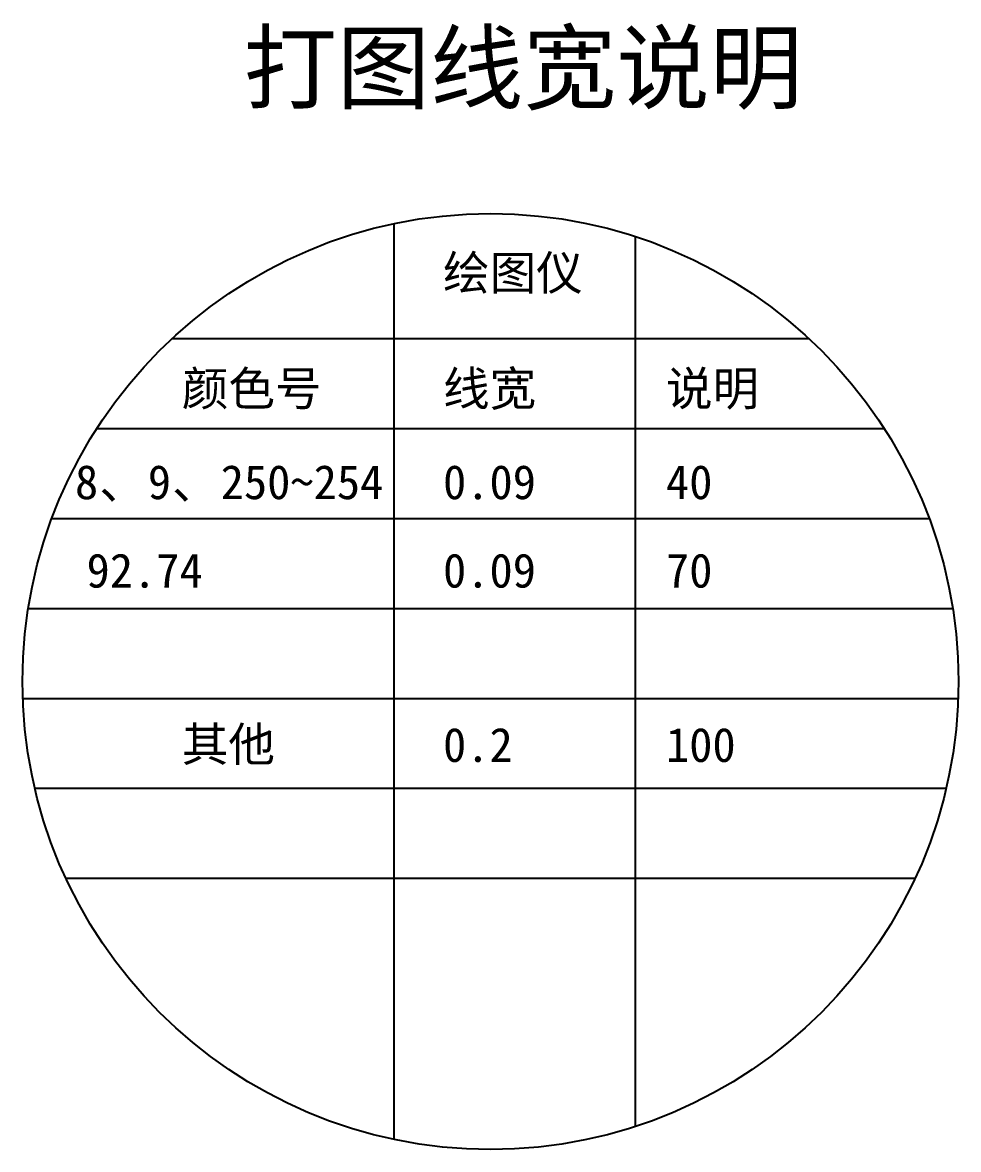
# Model space of a CAD drawing. Header units: millimetres. Extents: x 827 to 546581, y 88 to 2717140.
# Drawn here: x 544553.4 to 544761.5, y 2716831.6 to 2717082.2 of the extents above; entities that cross this region are included whole.
import ezdxf

# ---------------------------------------------------------------- set-up
doc = ezdxf.new("R2010")
doc.units = ezdxf.units.MM
doc.header["$MEASUREMENT"] = 0
doc.layers.get('0').update_dxf_attribs({"linetype": 'CONTINUOUS'})
doc.layers.add('A-Anno-Note', color=241, linetype='CONTINUOUS')
doc.styles.add('宋体', font='')
doc.styles.get('宋体').set_extended_font_data('SimSun')

msp = doc.modelspace()

# ---------------------------------------------------------------- linework, layer by layer
at = {"color": 252}
for points in [[(544635.967, 2717037.462), (544635.967, 2716833.822)], [(544689.639, 2717034.599), (544689.639, 2716836.684)], [(544728.332, 2717011.827), (544586.565, 2717011.827)], [(544745.038, 2716991.827), (544569.859, 2716991.827)], [(544755.015, 2716971.827), (544559.881, 2716971.827)], [(544760.243, 2716951.827), (544554.654, 2716951.827)], [(544761.44, 2716931.827), (544553.457, 2716931.827)], [(544758.748, 2716911.827), (544556.149, 2716911.827)], [(544751.836, 2716891.827), (544563.06, 2716891.827)]]:
    msp.add_lwpolyline(points, dxfattribs=at)
msp.add_circle((544657.448, 2716935.642), 104.061, dxfattribs=at)

# ---------------------------------------------------------------- texts
at = {"layer": 'A-Anno-Note', "color": 0, "style": '宋体'}
for s, height, p in [('打图线宽说明', 15.1899, (544602.556, 2717064.581)), ('绘图仪', 7.5949, (544646.891, 2717022.729)), ('颜色号', 7.5949, (544588.801, 2716997.007)), ('线宽', 7.5949, (544646.891, 2716997.007)), ('说明', 7.5949, (544696.469, 2716997.007)), ('其他', 7.5949, (544588.801, 2716917.889)), ('0.2', 7.5949, (544646.891, 2716917.762)), ('100', 7.5949, (544696.469, 2716917.762))]:
    msp.add_text(s, height=height, dxfattribs=at).set_placement(p)
at = {"layer": 'A-Anno-Note', "color": 252, "style": '宋体'}
for s, height, p in [('8', 7.595, (544565.047, 2716976.198)), ('9', 7.595, (544581.249, 2716976.198)), ('250~254', 7.5949, (544597.452, 2716976.198)), ('0.09', 7.5949, (544646.891, 2716976.198)), ('40', 7.5949, (544696.469, 2716976.198)), ('、', 7.595, (544570.448, 2716976.198)), ('、', 7.595, (544586.65, 2716976.198))]:
    msp.add_text(s, height=height, dxfattribs=at).set_placement(p)
at = {"layer": 'A-Anno-Note', "color": 33, "style": '宋体'}
for s, p in [('92.74', (544567.622, 2716956.529)), ('0.09', (544646.891, 2716956.529)), ('70', (544696.469, 2716956.529))]:
    msp.add_text(s, height=7.5949, dxfattribs=at).set_placement(p)

doc.saveas('drawing.dxf')
